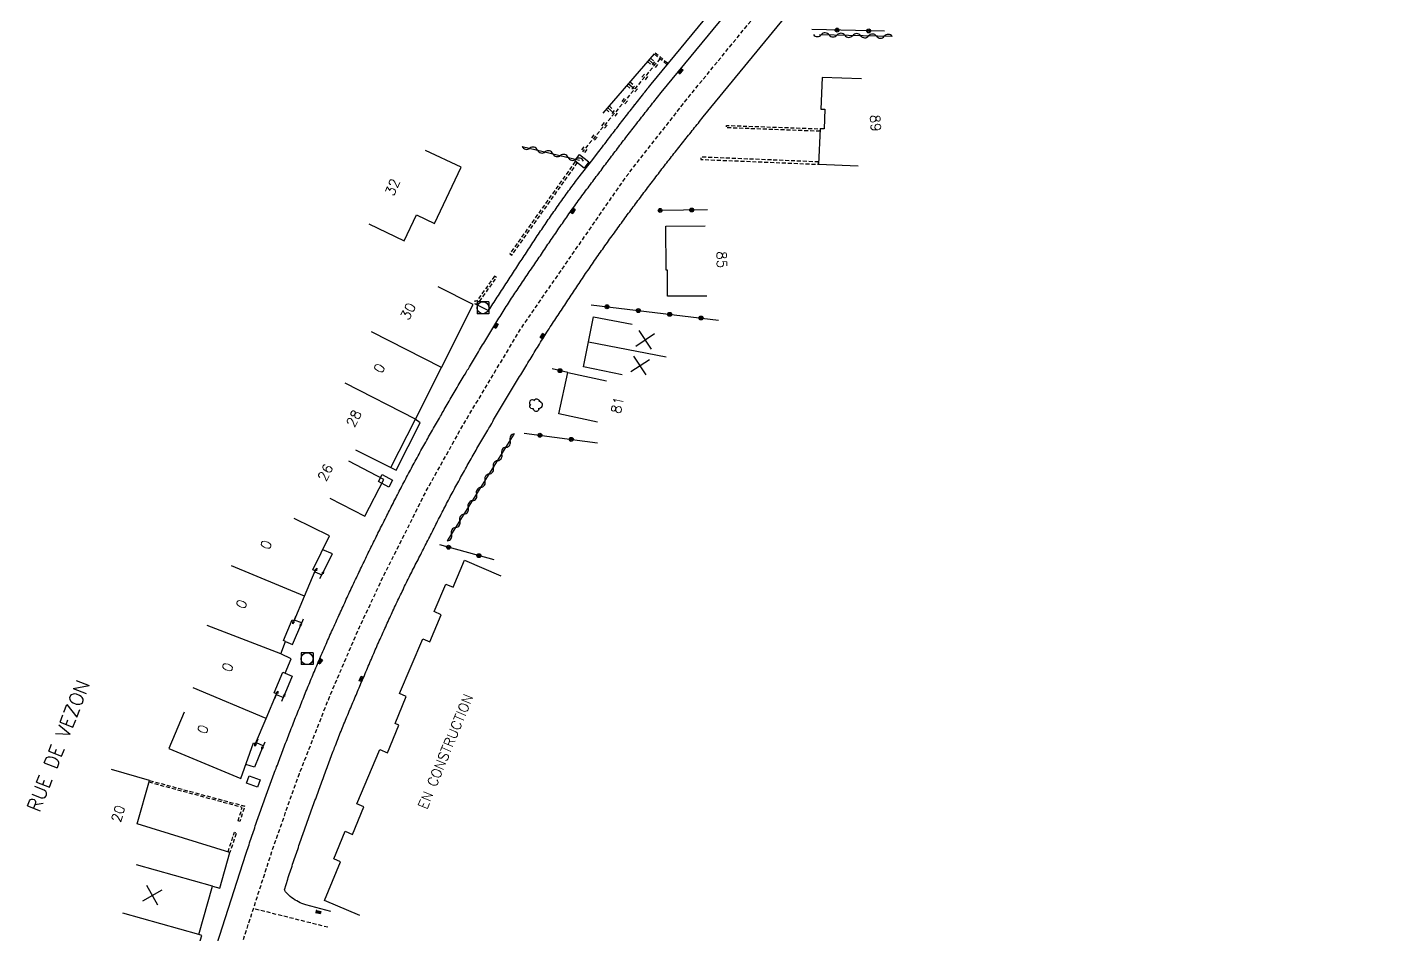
# Model space of a CAD drawing. Header units: millimetres. Extents: x 86000 to 87000, y 139999 to 141000.
# Drawn here: x 86709.4 to 86883.2, y 140182.6 to 140297.6 of the extents above; entities that cross this region are included whole.
import ezdxf
from ezdxf.enums import TextEntityAlignment as Align

# ---------------------------------------------------------------- set-up
doc = ezdxf.new("R2010")
doc.units = ezdxf.units.MM
doc.linetypes.add('DASHED', pattern=[0.75, 0.5, -0.25])
doc.layers.get('0').update_dxf_attribs({"linetype": 'CONTINUOUS'})
for name, color, linetype in [('W0001', 6, 'DASHED'), ('W0008', 7, 'CONTINUOUS'), ('W0017', 7, 'CONTINUOUS'), ('W0100', 7, 'CONTINUOUS'), ('W0105', 7, 'CONTINUOUS'), ('W0112', 1, 'DASHED'), ('W0211', 2, 'CONTINUOUS'), ('W0220', 5, 'DASHED'), ('W0300', 7, 'CONTINUOUS'), ('W0310', 3, 'CONTINUOUS'), ('W0322', 7, 'CONTINUOUS'), ('W0400', 7, 'CONTINUOUS'), ('W0420', 7, 'CONTINUOUS'), ('W0984', 7, 'CONTINUOUS'), ('W0989', 7, 'CONTINUOUS'), ('W0991', 7, 'CONTINUOUS'), ('W1102', 7, 'CONTINUOUS'), ('W1471', 7, 'CONTINUOUS')]:
    doc.layers.add(name, color=color, linetype=linetype)
doc.styles.get("Standard").update_dxf_attribs({"font": 'romans.shx', "width": 0.85})

# ---------------------------------------------------------------- blocks, each defined once
blk = doc.blocks.new('T400')
for p, q in [((-0.15, 0.3), (0.15, 0.3)), ((-0.15, -0.25), (-0.15, 0.3)), ((-0.15, 0.15), (0.15, 0.15)), ((-0.15, 0), (0.15, 0)), ((0.15, 0.3), (0.15, -0.25)), ((-0.15, -0.15), (0.15, -0.15)), ((-0.15, -0.25), (-0.15, -0.3)), ((-0.15, -0.3), (0.15, -0.3)), ((0.15, -0.3), (0.15, -0.25))]:
    blk.add_line(p, q)
blk = doc.blocks.new('T420')
for p, q in [((0.75, 0.75), (-0.75, 0.75)), ((-0.75, 0.75), (-0.75, -0.75)), ((0.75, 0.75), (0.75, -0.75)), ((0.75, -0.75), (-0.75, -0.75))]:
    blk.add_line(p, q)
blk.add_ellipse((0, 0), major_axis=(-0.53, 0.53), ratio=1, start_param=3.926991, end_param=10.210176)
blk = doc.blocks.new('t105o')
for p, q in [((-0.5, 0), (0.5, 0)), ((0.5, 0), (0.2, 0.1)), ((0.5, 0), (0.2, -0.1))]:
    blk.add_line(p, q)
blk = doc.blocks.new('T300')
for p, q in [((-0.8, 0.51), (-0.86, 0.34)), ((-0.86, 0.34), (-0.86, 0.17)), ((-0.86, 0.17), (-0.74, 0.06)), ((-0.69, 0.63), (-0.8, 0.51)), ((-0.8, -0.06), (-0.74, 0.06)), ((-0.74, 0.06), (-0.69, 0.11)), ((-0.57, 0.69), (-0.69, 0.63)), ((-0.46, 0.69), (-0.57, 0.69)), ((-0.29, 0.63), (-0.46, 0.69)), ((-0.29, 0.63), (-0.17, 0.74)), ((-0.23, 0.57), (-0.29, 0.63)), ((-0.17, 0.74), (-0.06, 0.8)), ((-0.06, 0.8), (0.06, 0.8)), ((0.06, 0.8), (0.23, 0.74)), ((0.23, 0.74), (0.34, 0.63)), ((0.34, 0.63), (0.4, 0.51)), ((0.46, 0.46), (0.34, 0.46)), ((0.4, 0.51), (0.4, 0.46)), ((0.57, 0.4), (0.46, 0.46)), ((0.57, 0.4), (0.69, 0.29)), ((0.69, 0.29), (0.74, 0.17)), ((0.74, 0.06), (0.69, -0.17)), ((0.74, 0.17), (0.74, 0.06)), ((-0.8, -0.17), (-0.8, -0.06)), ((-0.8, -0.23), (-0.8, -0.17)), ((-0.74, -0.34), (-0.8, -0.23)), ((-0.69, -0.4), (-0.74, -0.34)), ((-0.51, -0.46), (-0.69, -0.4)), ((-0.4, -0.46), (-0.51, -0.46)), ((-0.4, -0.46), (-0.34, -0.46)), ((-0.34, -0.46), (-0.34, -0.4)), ((-0.34, -0.51), (-0.34, -0.46)), ((-0.29, -0.63), (-0.34, -0.51)), ((-0.17, -0.74), (-0.29, -0.63)), ((-0.06, -0.8), (-0.17, -0.74)), ((0.06, -0.8), (-0.06, -0.8)), ((0.17, -0.74), (0.06, -0.8)), ((0.23, -0.69), (0.17, -0.74)), ((0.29, -0.46), (0.23, -0.46)), ((0.29, -0.63), (0.23, -0.69)), ((0.46, -0.4), (0.29, -0.46)), ((0.34, -0.51), (0.29, -0.63)), ((0.34, -0.51), (0.34, -0.46)), ((0.57, -0.34), (0.46, -0.4)), ((0.63, -0.29), (0.57, -0.34)), ((0.69, -0.17), (0.63, -0.29))]:
    blk.add_line(p, q)
blk = doc.blocks.new('t991o')
at = {"color": 0, "linetype": 'Continuous'}
for p, q in [((-1, 1), (1, -1)), ((-1, -1), (1, 1))]:
    blk.add_line(p, q, dxfattribs=at)
blk = doc.blocks.new('t322o')
at = {"color": 0, "linetype": 'Continuous'}
for radius in [0.25, 0.15]:
    blk.add_circle((0, 0), radius, dxfattribs=at)
blk = doc.blocks.new('t310o')
at = {"color": 0, "linetype": 'Continuous'}
for centre, start, end in [((-0.5, 0.38), 216.8699, 323.1304), ((0.5, -0.37), 36.8699, 143.1303)]:
    blk.add_arc(centre, 0.625, start, end, dxfattribs=at)
blk = doc.blocks.new('t220o')
at = {"color": 0, "linetype": 'Continuous'}
for p, q in [((-0.25, 0.25), (0.25, 0.25)), ((-0.25, -0.25), (0.25, -0.25))]:
    blk.add_line(p, q, dxfattribs=at)
blk = doc.blocks.new('t211o')
at = {"color": 0, "linetype": 'Continuous'}
for p, q in [((-0.29, 0.5), (-0.29, 0)), ((0, 1), (0, 0)), ((0.29, 0.5), (0.29, 0))]:
    blk.add_line(p, q, dxfattribs=at)
blk = doc.blocks.new('T1471')
at = {"color": 0, "linetype": 'Continuous', "flags": 128}
blk.add_lwpolyline([(-0.75, -0.5), (-0.75, 0.5), (0.75, 0.5), (0.75, -0.5), (-0.75, -0.5)], dxfattribs=at)

msp = doc.modelspace()

# ---------------------------------------------------------------- linework, layer by layer
at = {"layer": 'W0001', "flags": 128}
for points in [[(86720.4, 140130.49), (86726.2, 140148.97), (86736.33, 140180.68), (86740.64, 140194.01), (86743.85, 140203.02), (86747.5, 140212.37), (86751.39, 140221.42), (86754.51, 140228.09), (86759.89, 140238.78), (86764.52, 140247.1), (86771.91, 140259.42), (86785.17, 140278.57), (86793.17, 140288.79), (86808.51, 140307.52), (86838.65, 140344.34), (86863.39, 140374.64), (86869.89, 140382.66), (86877.25, 140391.24), (86882.48, 140396.86), (86890.06, 140404.31), (86897.68, 140410.86), (86907.37, 140418.52), (86916.87, 140425.09), (86927.06, 140431.25), (86938.47, 140437.26), (86949.62, 140442.19), (86966.11, 140448.02), (86982.27, 140453.06), (87000, 140458.59)], [(86747.45, 140183.52), (86738.01, 140185.89)]]:
    msp.add_lwpolyline(points, dxfattribs=at)
at = {"layer": 'W0008', "flags": 128}
for points in [[(86730.05, 140170.96), (86737.05, 140192.81), (86737.13, 140193.04), (86737.21, 140193.28), (86737.29, 140193.52), (86737.37, 140193.76), (86737.45, 140193.99), (86737.53, 140194.23), (86737.61, 140194.47), (86737.69, 140194.71), (86737.77, 140194.94), (86737.85, 140195.18), (86737.93, 140195.42), (86738.01, 140195.66), (86738.09, 140195.89), (86738.17, 140196.13), (86738.25, 140196.37), (86738.33, 140196.6), (86738.42, 140196.84), (86738.5, 140197.08), (86738.58, 140197.31), (86738.66, 140197.55), (86738.75, 140197.79), (86738.83, 140198.02), (86738.91, 140198.26), (86739, 140198.5), (86739.08, 140198.73), (86739.16, 140198.97), (86739.25, 140199.21), (86739.33, 140199.44), (86739.42, 140199.68), (86739.5, 140199.91), (86739.59, 140200.15), (86739.67, 140200.38), (86739.76, 140200.61), (86739.84, 140200.84), (86739.92, 140201.08), (86740.01, 140201.31), (86740.09, 140201.54), (86740.18, 140201.77), (86740.26, 140202.01), (86740.35, 140202.24), (86740.44, 140202.47), (86740.52, 140202.7), (86740.61, 140202.93), (86740.69, 140203.17), (86740.78, 140203.4), (86740.87, 140203.63), (86740.95, 140203.86), (86741.04, 140204.09), (86741.13, 140204.32), (86741.21, 140204.56), (86741.3, 140204.79), (86741.39, 140205.02), (86741.48, 140205.25), (86741.56, 140205.48), (86741.65, 140205.71), (86741.74, 140205.94), (86741.83, 140206.17), (86741.92, 140206.41), (86742, 140206.64), (86742.09, 140206.87), (86742.18, 140207.1), (86742.27, 140207.33), (86742.36, 140207.56), (86742.45, 140207.79), (86742.54, 140208.02), (86742.63, 140208.25), (86742.72, 140208.48), (86742.81, 140208.71), (86742.9, 140208.95), (86742.99, 140209.18), (86743.08, 140209.42), (86743.18, 140209.65), (86743.27, 140209.88), (86743.36, 140210.12), (86743.45, 140210.35), (86743.55, 140210.59), (86743.64, 140210.82), (86743.73, 140211.06), (86743.83, 140211.29), (86743.92, 140211.52), (86744.01, 140211.76), (86744.11, 140211.99), (86744.2, 140212.22), (86744.3, 140212.46), (86744.39, 140212.69), (86744.48, 140212.92), (86744.58, 140213.16), (86744.67, 140213.39), (86744.77, 140213.62), (86744.87, 140213.86), (86744.96, 140214.09), (86745.06, 140214.32), (86745.15, 140214.56), (86745.25, 140214.79), (86745.34, 140215.02), (86745.44, 140215.25), (86745.54, 140215.49), (86745.64, 140215.72), (86745.73, 140215.95), (86745.83, 140216.18), (86745.93, 140216.42), (86746.03, 140216.65), (86746.12, 140216.88), (86746.22, 140217.11), (86746.32, 140217.34), (86746.42, 140217.57), (86746.51, 140217.8), (86746.61, 140218.03), (86746.71, 140218.26), (86746.81, 140218.49), (86746.91, 140218.71), (86747.01, 140218.94), (86747.11, 140219.17), (86747.21, 140219.4), (86747.31, 140219.63), (86747.41, 140219.86), (86747.51, 140220.08), (86747.61, 140220.31), (86747.71, 140220.54), (86747.82, 140220.77), (86747.92, 140221), (86748.02, 140221.22), (86748.12, 140221.45), (86748.22, 140221.68), (86748.33, 140221.91), (86748.43, 140222.13), (86748.53, 140222.36), (86748.63, 140222.59), (86748.74, 140222.81), (86748.84, 140223.04), (86748.94, 140223.27), (86749.05, 140223.5), (86749.15, 140223.73), (86749.26, 140223.95), (86749.36, 140224.18), (86749.46, 140224.41), (86749.57, 140224.64), (86749.67, 140224.86), (86749.78, 140225.09), (86749.88, 140225.32), (86749.99, 140225.54), (86750.09, 140225.77), (86750.2, 140226), (86750.3, 140226.22), (86750.41, 140226.45), (86750.52, 140226.68), (86750.62, 140226.9), (86750.73, 140227.13), (86750.83, 140227.36), (86750.94, 140227.58), (86751.05, 140227.81), (86751.15, 140228.04), (86751.26, 140228.26), (86751.37, 140228.49), (86751.48, 140228.71), (86751.58, 140228.94), (86751.69, 140229.17), (86751.8, 140229.39), (86751.91, 140229.62), (86752.02, 140229.84), (86752.12, 140230.07), (86752.23, 140230.3), (86752.34, 140230.52), (86752.45, 140230.75), (86752.56, 140230.98), (86752.67, 140231.2), (86752.79, 140231.43), (86752.9, 140231.65), (86753.01, 140231.88), (86753.12, 140232.11), (86753.23, 140232.33), (86753.34, 140232.56), (86753.46, 140232.78), (86753.57, 140233.01), (86753.68, 140233.23), (86753.79, 140233.46), (86753.91, 140233.68), (86754.02, 140233.91), (86754.13, 140234.13), (86754.25, 140234.36), (86754.36, 140234.59), (86754.47, 140234.81), (86754.59, 140235.04), (86754.7, 140235.26), (86754.81, 140235.48), (86754.92, 140235.7), (86755.03, 140235.92), (86755.14, 140236.14), (86755.25, 140236.36), (86755.37, 140236.58), (86755.48, 140236.8), (86755.59, 140237.03), (86755.7, 140237.25), (86755.81, 140237.47), (86755.93, 140237.69), (86756.04, 140237.91), (86756.15, 140238.13), (86756.26, 140238.35), (86756.38, 140238.57), (86756.49, 140238.78), (86756.6, 140239), (86756.72, 140239.22), (86756.83, 140239.44), (86756.95, 140239.67), (86757.07, 140239.89), (86757.19, 140240.12), (86757.3, 140240.34), (86757.42, 140240.57), (86757.54, 140240.79), (86757.66, 140241.02), (86757.78, 140241.24), (86757.9, 140241.47), (86758.02, 140241.69), (86758.14, 140241.92), (86758.26, 140242.14), (86758.38, 140242.36), (86758.5, 140242.59), (86758.62, 140242.81), (86758.75, 140243.03), (86758.87, 140243.26), (86758.99, 140243.48), (86759.11, 140243.7), (86759.24, 140243.93), (86759.36, 140244.15), (86759.48, 140244.36), (86759.6, 140244.58), (86759.72, 140244.8), (86759.84, 140245.02), (86759.96, 140245.24), (86760.09, 140245.45), (86760.21, 140245.67), (86760.33, 140245.89), (86760.45, 140246.11), (86760.58, 140246.32), (86760.7, 140246.54), (86760.82, 140246.76), (86760.95, 140246.98), (86761.07, 140247.19), (86761.2, 140247.41), (86761.32, 140247.63), (86761.44, 140247.84), (86761.57, 140248.06), (86761.69, 140248.28), (86761.82, 140248.49), (86761.94, 140248.71), (86762.07, 140248.92), (86762.19, 140249.14), (86762.32, 140249.36), (86762.44, 140249.57), (86762.57, 140249.79), (86762.69, 140250), (86762.82, 140250.22), (86762.94, 140250.44), (86763.07, 140250.65), (86763.2, 140250.87), (86763.32, 140251.09), (86763.45, 140251.3), (86763.58, 140251.52), (86763.71, 140251.74), (86763.83, 140251.95), (86763.96, 140252.17), (86764.09, 140252.38), (86764.22, 140252.6), (86764.34, 140252.82), (86764.47, 140253.03), (86764.6, 140253.25), (86764.73, 140253.46), (86764.86, 140253.68), (86764.98, 140253.89), (86765.11, 140254.11), (86765.24, 140254.32), (86765.37, 140254.54), (86765.5, 140254.75), (86765.63, 140254.97), (86765.76, 140255.18), (86765.89, 140255.4), (86766.01, 140255.61), (86766.14, 140255.83), (86766.27, 140256.04), (86766.4, 140256.26), (86766.53, 140256.47), (86766.66, 140256.69), (86766.79, 140256.9), (86766.92, 140257.12), (86767.05, 140257.33), (86767.18, 140257.55), (86767.31, 140257.76), (86767.44, 140257.97), (86767.57, 140258.18), (86767.7, 140258.39), (86767.83, 140258.61), (86767.95, 140258.82), (86768.08, 140259.03), (86768.21, 140259.24), (86768.34, 140259.46), (86768.47, 140259.67), (86768.6, 140259.88), (86768.73, 140260.09), (86768.86, 140260.3), (86768.99, 140260.52), (86769.12, 140260.73), (86769.25, 140260.94), (86769.38, 140261.15), (86769.52, 140261.36), (86769.65, 140261.57), (86769.78, 140261.78), (86769.91, 140261.99), (86770.05, 140262.2), (86770.18, 140262.41), (86770.31, 140262.62), (86770.45, 140262.83), (86770.59, 140263.04), (86770.72, 140263.25), (86770.86, 140263.46), (86771, 140263.67), (86771.14, 140263.88), (86771.27, 140264.08), (86771.41, 140264.29), (86771.55, 140264.5), (86771.69, 140264.71), (86771.83, 140264.92), (86771.97, 140265.13), (86772.11, 140265.33), (86772.25, 140265.54), (86772.39, 140265.75), (86772.53, 140265.96), (86772.67, 140266.16), (86772.81, 140266.37), (86772.95, 140266.58), (86773.09, 140266.78), (86773.24, 140266.99), (86773.38, 140267.2), (86773.52, 140267.4), (86773.66, 140267.61), (86773.8, 140267.82), (86773.94, 140268.03), (86774.08, 140268.23), (86774.22, 140268.44), (86774.36, 140268.64), (86774.5, 140268.85), (86774.64, 140269.05), (86774.78, 140269.26), (86774.92, 140269.46), (86775.06, 140269.67), (86775.19, 140269.87), (86775.33, 140270.08), (86775.47, 140270.28), (86775.61, 140270.49), (86775.75, 140270.69), (86775.89, 140270.9), (86776.03, 140271.1), (86776.17, 140271.3), (86776.31, 140271.51), (86776.45, 140271.71), (86776.58, 140271.92), (86776.72, 140272.12), (86776.86, 140272.32), (86777, 140272.53), (86777.15, 140272.73), (86777.29, 140272.94), (86777.43, 140273.14), (86777.57, 140273.34), (86777.71, 140273.54), (86777.85, 140273.75), (86777.99, 140273.95), (86778.13, 140274.15), (86778.28, 140274.35), (86778.42, 140274.56), (86778.56, 140274.76), (86778.71, 140274.97), (86778.87, 140275.18), (86779.02, 140275.39), (86779.17, 140275.6), (86779.32, 140275.8), (86779.48, 140276.01), (86779.63, 140276.22), (86779.78, 140276.43), (86779.94, 140276.63), (86780.09, 140276.84), (86780.25, 140277.05), (86780.4, 140277.25), (86780.56, 140277.46), (86780.71, 140277.66), (86780.85, 140277.86), (86781, 140278.06), (86781.15, 140278.26), (86781.3, 140278.46), (86781.45, 140278.66), (86781.6, 140278.86), (86781.75, 140279.06), (86781.9, 140279.25), (86782.05, 140279.45), (86782.19, 140279.65), (86782.34, 140279.85), (86782.49, 140280.05), (86782.64, 140280.25), (86782.79, 140280.45), (86782.87, 140280.55), (86782.94, 140280.65), (86783.09, 140280.85), (86783.24, 140281.04), (86783.39, 140281.24), (86783.54, 140281.44), (86783.69, 140281.64), (86783.84, 140281.84), (86783.99, 140282.03), (86784.14, 140282.23), (86784.29, 140282.43), (86784.44, 140282.63), (86784.59, 140282.83), (86784.74, 140283.02), (86784.9, 140283.22), (86785.05, 140283.42), (86785.2, 140283.62), (86785.35, 140283.81), (86785.5, 140284.01), (86785.66, 140284.21), (86785.81, 140284.41), (86785.96, 140284.61), (86786.12, 140284.8), (86786.27, 140285), (86786.42, 140285.2), (86786.58, 140285.4), (86786.73, 140285.59), (86786.88, 140285.79), (86787.04, 140285.99), (86787.19, 140286.19), (86787.34, 140286.38), (86787.5, 140286.58), (86787.65, 140286.78), (86787.81, 140286.97), (86787.96, 140287.17), (86788.12, 140287.37), (86788.27, 140287.56), (86788.43, 140287.76), (86788.58, 140287.95), (86788.74, 140288.15), (86788.89, 140288.35), (86789.05, 140288.54), (86789.2, 140288.74), (86789.36, 140288.93), (86789.51, 140289.13), (86789.67, 140289.33), (86802.25, 140304.63)], [(86747.81, 140185.53), (86744.63, 140186.38), (86744.39, 140186.46), (86744.16, 140186.54), (86743.93, 140186.64), (86743.71, 140186.75), (86743.49, 140186.86), (86743.28, 140186.98), (86743.07, 140187.12), (86742.87, 140187.26), (86742.66, 140187.43), (86742.45, 140187.62), (86742.27, 140187.82), (86742.09, 140188.03), (86741.93, 140188.25), (86742.35, 140189.61), (86742.43, 140189.85), (86742.51, 140190.09), (86742.59, 140190.32), (86742.66, 140190.56), (86742.74, 140190.8), (86742.82, 140191.03), (86742.9, 140191.27), (86742.98, 140191.51), (86743.06, 140191.74), (86743.14, 140191.98), (86743.22, 140192.22), (86743.3, 140192.45), (86743.38, 140192.69), (86743.46, 140192.92), (86743.54, 140193.16), (86743.62, 140193.4), (86743.7, 140193.63), (86743.78, 140193.87), (86743.86, 140194.1), (86743.94, 140194.34), (86744.02, 140194.58), (86744.11, 140194.81), (86744.19, 140195.05), (86744.27, 140195.29), (86744.36, 140195.52), (86744.44, 140195.76), (86744.52, 140196), (86744.61, 140196.24), (86744.69, 140196.48), (86744.78, 140196.72), (86744.86, 140196.96), (86744.95, 140197.2), (86745.03, 140197.43), (86745.12, 140197.67), (86745.2, 140197.91), (86745.29, 140198.15), (86745.38, 140198.39), (86745.46, 140198.63), (86745.55, 140198.86), (86745.64, 140199.1), (86745.72, 140199.34), (86745.81, 140199.58), (86745.9, 140199.82), (86745.98, 140200.05), (86746.07, 140200.29), (86746.16, 140200.53), (86746.24, 140200.77), (86746.33, 140201.01), (86746.42, 140201.24), (86746.51, 140201.48), (86746.59, 140201.71), (86746.68, 140201.94), (86746.76, 140202.17), (86746.85, 140202.4), (86746.93, 140202.64), (86747.01, 140202.87), (86747.1, 140203.1), (86747.18, 140203.33), (86747.27, 140203.56), (86747.36, 140203.79), (86747.44, 140204.02), (86747.53, 140204.25), (86747.61, 140204.48), (86747.7, 140204.71), (86747.78, 140204.94), (86747.87, 140205.17), (86747.96, 140205.4), (86748.04, 140205.63), (86748.13, 140205.86), (86748.22, 140206.09), (86748.3, 140206.32), (86748.39, 140206.55), (86748.48, 140206.78), (86748.57, 140207.01), (86748.66, 140207.24), (86748.75, 140207.47), (86748.84, 140207.7), (86748.93, 140207.93), (86749.02, 140208.16), (86749.11, 140208.39), (86749.2, 140208.62), (86749.29, 140208.85), (86749.39, 140209.07), (86749.48, 140209.3), (86749.57, 140209.53), (86749.67, 140209.76), (86749.76, 140209.99), (86749.85, 140210.21), (86749.95, 140210.44), (86750.04, 140210.67), (86750.14, 140210.9), (86750.24, 140211.12), (86750.33, 140211.35), (86750.43, 140211.58), (86750.52, 140211.81), (86750.62, 140212.03), (86750.72, 140212.26), (86750.81, 140212.49), (86750.91, 140212.71), (86751.01, 140212.94), (86751.1, 140213.17), (86751.2, 140213.39), (86751.3, 140213.62), (86751.4, 140213.85), (86751.49, 140214.07), (86751.59, 140214.3), (86751.68, 140214.53), (86751.78, 140214.76), (86751.88, 140214.99), (86751.98, 140215.22), (86752.08, 140215.45), (86752.17, 140215.68), (86752.27, 140215.91), (86752.37, 140216.14), (86752.47, 140216.37), (86752.56, 140216.6), (86752.66, 140216.83), (86752.76, 140217.06), (86752.86, 140217.29), (86752.96, 140217.52), (86753.06, 140217.75), (86753.15, 140217.98), (86753.25, 140218.21), (86753.35, 140218.44), (86753.45, 140218.67), (86753.55, 140218.9), (86753.65, 140219.13), (86753.75, 140219.36), (86753.85, 140219.59), (86753.96, 140219.81), (86754.06, 140220.04), (86754.16, 140220.27), (86754.26, 140220.49), (86754.36, 140220.72), (86754.46, 140220.94), (86754.56, 140221.17), (86754.67, 140221.39), (86754.77, 140221.62), (86754.87, 140221.84), (86754.97, 140222.07), (86755.07, 140222.29), (86755.18, 140222.51), (86755.28, 140222.74), (86755.38, 140222.96), (86755.49, 140223.19), (86755.59, 140223.41), (86755.69, 140223.63), (86755.8, 140223.86), (86755.9, 140224.08), (86756.01, 140224.3), (86756.11, 140224.53), (86756.22, 140224.75), (86756.32, 140224.97), (86756.43, 140225.2), (86756.53, 140225.42), (86756.64, 140225.64), (86756.75, 140225.87), (86756.85, 140226.09), (86756.96, 140226.31), (86757.07, 140226.53), (86757.17, 140226.75), (86757.28, 140226.98), (86757.39, 140227.2), (86757.5, 140227.43), (86757.62, 140227.65), (86757.73, 140227.88), (86757.84, 140228.1), (86757.95, 140228.33), (86758.06, 140228.55), (86758.18, 140228.77), (86758.29, 140229), (86758.4, 140229.22), (86758.51, 140229.44), (86758.63, 140229.67), (86758.74, 140229.89), (86758.86, 140230.11), (86758.97, 140230.34), (86759.08, 140230.56), (86759.2, 140230.78), (86759.31, 140231), (86759.43, 140231.23), (86759.54, 140231.45), (86759.66, 140231.67), (86759.77, 140231.89), (86759.88, 140232.12), (86760, 140232.34), (86760.11, 140232.56), (86760.23, 140232.79), (86760.34, 140233.01), (86760.45, 140233.23), (86760.57, 140233.45), (86760.68, 140233.68), (86760.79, 140233.9), (86760.9, 140234.12), (86761.02, 140234.34), (86761.13, 140234.56), (86761.24, 140234.79), (86761.35, 140235.01), (86761.47, 140235.23), (86761.58, 140235.45), (86761.69, 140235.68), (86761.8, 140235.9), (86761.92, 140236.12), (86762.03, 140236.34), (86762.14, 140236.56), (86762.26, 140236.78), (86762.37, 140237), (86762.49, 140237.22), (86762.6, 140237.45), (86762.72, 140237.67), (86762.84, 140237.89), (86762.95, 140238.11), (86763.07, 140238.33), (86763.19, 140238.55), (86763.31, 140238.77), (86763.43, 140238.99), (86763.54, 140239.2), (86763.66, 140239.42), (86763.78, 140239.64), (86763.9, 140239.86), (86764.02, 140240.08), (86764.14, 140240.3), (86764.26, 140240.52), (86764.38, 140240.73), (86764.5, 140240.95), (86764.63, 140241.17), (86764.75, 140241.39), (86764.87, 140241.61), (86764.99, 140241.82), (86765.11, 140242.04), (86765.23, 140242.26), (86765.36, 140242.48), (86765.48, 140242.69), (86765.6, 140242.91), (86765.72, 140243.13), (86765.84, 140243.34), (86765.97, 140243.56), (86766.09, 140243.77), (86766.21, 140243.98), (86766.33, 140244.2), (86766.46, 140244.41), (86766.58, 140244.62), (86766.7, 140244.84), (86766.83, 140245.05), (86766.95, 140245.26), (86767.08, 140245.48), (86767.2, 140245.69), (86767.32, 140245.9), (86767.45, 140246.12), (86767.57, 140246.33), (86767.7, 140246.54), (86767.82, 140246.76), (86767.95, 140246.97), (86768.07, 140247.18), (86768.2, 140247.39), (86768.32, 140247.61), (86768.44, 140247.82), (86768.57, 140248.03), (86768.69, 140248.24), (86768.82, 140248.45), (86768.94, 140248.67), (86769.07, 140248.88), (86769.19, 140249.09), (86769.32, 140249.3), (86769.44, 140249.51), (86769.57, 140249.73), (86769.69, 140249.94), (86769.82, 140250.15), (86769.95, 140250.36), (86770.07, 140250.57), (86770.2, 140250.78), (86770.32, 140250.99), (86770.45, 140251.2), (86770.58, 140251.42), (86770.71, 140251.63), (86770.84, 140251.84), (86770.96, 140252.06), (86771.09, 140252.27), (86771.22, 140252.48), (86771.35, 140252.69), (86771.48, 140252.91), (86771.61, 140253.12), (86771.74, 140253.33), (86771.87, 140253.54), (86772, 140253.76), (86772.13, 140253.97), (86772.26, 140254.18), (86772.39, 140254.39), (86772.52, 140254.61), (86772.65, 140254.82), (86772.79, 140255.04), (86772.92, 140255.26), (86773.05, 140255.48), (86773.19, 140255.69), (86773.32, 140255.91), (86773.45, 140256.13), (86773.58, 140256.35), (86773.72, 140256.57), (86773.85, 140256.79), (86773.98, 140257.01), (86774.12, 140257.23), (86774.25, 140257.44), (86774.39, 140257.66), (86774.52, 140257.88), (86774.66, 140258.1), (86774.79, 140258.31), (86774.93, 140258.53), (86775.07, 140258.75), (86775.2, 140258.96), (86775.34, 140259.18), (86775.48, 140259.39), (86775.62, 140259.61), (86775.76, 140259.82), (86775.9, 140260.04), (86776.04, 140260.25), (86776.18, 140260.46), (86776.32, 140260.68), (86776.46, 140260.89), (86776.6, 140261.11), (86776.74, 140261.32), (86776.88, 140261.53), (86777.02, 140261.75), (86777.16, 140261.96), (86777.3, 140262.17), (86777.45, 140262.39), (86777.59, 140262.6), (86777.73, 140262.81), (86777.86, 140263.02), (86778, 140263.23), (86778.14, 140263.44), (86778.28, 140263.65), (86778.42, 140263.86), (86778.56, 140264.07), (86778.7, 140264.28), (86778.84, 140264.49), (86778.98, 140264.7), (86779.12, 140264.91), (86779.26, 140265.11), (86779.4, 140265.32), (86779.54, 140265.53), (86779.68, 140265.74), (86779.82, 140265.95), (86779.96, 140266.16), (86780.1, 140266.37), (86780.24, 140266.58), (86780.39, 140266.78), (86780.53, 140266.99), (86780.67, 140267.2), (86780.81, 140267.41), (86780.95, 140267.62), (86781.1, 140267.82), (86781.24, 140268.03), (86781.38, 140268.24), (86781.53, 140268.45), (86781.67, 140268.65), (86781.82, 140268.86), (86781.97, 140269.07), (86782.11, 140269.28), (86782.26, 140269.48), (86782.41, 140269.69), (86782.55, 140269.9), (86782.7, 140270.11), (86782.85, 140270.31), (86782.99, 140270.52), (86783.14, 140270.73), (86783.29, 140270.93), (86783.44, 140271.14), (86783.59, 140271.34), (86783.74, 140271.55), (86783.89, 140271.76), (86784.03, 140271.96), (86784.18, 140272.17), (86784.33, 140272.37), (86784.48, 140272.58), (86784.63, 140272.78), (86784.78, 140272.99), (86784.93, 140273.19), (86785.08, 140273.4), (86785.23, 140273.6), (86785.38, 140273.81), (86785.53, 140274.01), (86785.68, 140274.21), (86785.83, 140274.41), (86785.98, 140274.61), (86786.13, 140274.82), (86786.28, 140275.02), (86786.43, 140275.22), (86786.58, 140275.42), (86786.73, 140275.62), (86786.88, 140275.82), (86787.03, 140276.03), (86787.18, 140276.23), (86787.33, 140276.43), (86787.49, 140276.63), (86787.64, 140276.83), (86787.79, 140277.03), (86787.94, 140277.23), (86788.09, 140277.43), (86788.24, 140277.63), (86788.4, 140277.83), (86788.55, 140278.03), (86788.7, 140278.23), (86788.85, 140278.43), (86789.01, 140278.63), (86789.16, 140278.83), (86789.31, 140279.03), (86789.47, 140279.23), (86789.62, 140279.43), (86789.77, 140279.63), (86789.92, 140279.82), (86790.08, 140280.02), (86790.23, 140280.22), (86790.38, 140280.41), (86790.53, 140280.61), (86790.68, 140280.8), (86790.84, 140281), (86790.99, 140281.19), (86791.14, 140281.39), (86791.29, 140281.58), (86791.45, 140281.78), (86791.6, 140281.97), (86791.75, 140282.16), (86791.91, 140282.36), (86792.06, 140282.55), (86792.21, 140282.75), (86792.37, 140282.94), (86792.52, 140283.14), (86792.67, 140283.33), (86792.83, 140283.52), (86792.98, 140283.72), (86793.14, 140283.91), (86793.29, 140284.1), (86793.45, 140284.3), (86793.6, 140284.49), (86793.76, 140284.68), (86793.91, 140284.88), (86794.07, 140285.07), (86794.22, 140285.26), (86794.38, 140285.45), (86794.53, 140285.65), (86794.69, 140285.84), (86794.84, 140286.03), (86795, 140286.22), (86805.92, 140299.54)]]:
    msp.add_lwpolyline(points, dxfattribs=at)
msp.add_lwpolyline([(86766.01, 140262.58), (86767.8, 140261.7), (86767.94, 140261.91), (86768.08, 140262.12), (86768.21, 140262.33), (86768.35, 140262.54), (86768.49, 140262.75), (86768.62, 140262.96), (86768.76, 140263.18), (86768.9, 140263.39), (86769.04, 140263.6), (86769.17, 140263.81), (86769.31, 140264.02), (86769.45, 140264.23), (86769.59, 140264.44), (86769.72, 140264.65), (86769.86, 140264.87), (86770, 140265.08), (86770.14, 140265.29), (86770.28, 140265.5), (86770.41, 140265.71), (86770.55, 140265.92), (86770.69, 140266.13), (86770.83, 140266.34), (86770.96, 140266.55), (86771.1, 140266.76), (86771.24, 140266.97), (86771.37, 140267.18), (86771.51, 140267.39), (86771.65, 140267.6), (86771.78, 140267.81), (86771.92, 140268.02), (86772.05, 140268.22), (86772.19, 140268.43), (86772.33, 140268.64), (86772.46, 140268.85), (86772.6, 140269.06), (86772.74, 140269.27), (86772.87, 140269.48), (86773.01, 140269.69), (86773.15, 140269.9), (86773.28, 140270.11), (86773.42, 140270.31), (86773.56, 140270.52), (86773.7, 140270.73), (86773.83, 140270.94), (86773.97, 140271.15), (86774.11, 140271.36), (86774.25, 140271.56), (86774.39, 140271.77), (86774.53, 140271.98), (86774.67, 140272.18), (86774.81, 140272.39), (86774.95, 140272.6), (86775.09, 140272.8), (86775.23, 140273.01), (86775.37, 140273.21), (86775.51, 140273.41), (86775.65, 140273.62), (86775.79, 140273.82), (86775.94, 140274.02), (86776.08, 140274.23), (86776.22, 140274.43), (86776.36, 140274.63), (86776.5, 140274.83), (86776.65, 140275.03), (86776.79, 140275.24), (86776.93, 140275.44), (86777.08, 140275.64), (86777.22, 140275.84), (86777.36, 140276.04), (86777.51, 140276.24), (86777.65, 140276.44), (86777.8, 140276.64), (86777.94, 140276.84), (86778.09, 140277.04), (86778.23, 140277.24), (86778.38, 140277.44), (86778.53, 140277.64), (86778.67, 140277.84), (86778.82, 140278.04), (86778.97, 140278.24), (86779.11, 140278.44), (86781.01, 140280.84), (86781.62, 140281.64, -0.000125), (86781.62, 140281.64), (86781.77, 140281.84, -0.000131), (86781.77, 140281.84), (86781.92, 140282.04, -0.000138), (86781.92, 140282.04), (86782.07, 140282.24, -0.000144), (86782.07, 140282.24), (86782.22, 140282.44, -0.00015), (86782.22, 140282.44), (86782.37, 140282.63, -0.000156), (86782.38, 140282.64), (86782.53, 140282.83, -0.000163), (86782.53, 140282.83), (86782.68, 140283.03, -0.000169), (86782.68, 140283.03), (86782.83, 140283.23, -0.000175), (86782.83, 140283.23), (86782.98, 140283.43, -0.000181), (86782.98, 140283.43), (86783.13, 140283.63, -0.000187), (86783.13, 140283.63), (86783.28, 140283.83, -0.000194), (86783.28, 140283.83), (86783.43, 140284.03, -0.0002), (86783.43, 140284.03), (86783.59, 140284.22, -0.000206), (86783.59, 140284.23), (86783.74, 140284.42, -0.00018), (86783.74, 140284.42), (86783.89, 140284.62, -0.00015), (86783.89, 140284.62), (86784.04, 140284.82, -0.00015), (86784.04, 140284.82), (86784.2, 140285.02, -0.00015), (86784.2, 140285.02), (86784.35, 140285.22, -0.00015), (86784.35, 140285.22), (86784.5, 140285.42, -0.00015), (86784.5, 140285.42), (86784.66, 140285.62, -0.00015), (86784.66, 140285.62), (86784.81, 140285.81, -0.00015), (86784.81, 140285.81), (86784.97, 140286.01, -0.00015), (86784.97, 140286.01), (86785.12, 140286.21, -0.00015), (86785.12, 140286.21), (86785.27, 140286.41, -0.00015), (86785.27, 140286.41), (86785.43, 140286.61, -0.00015), (86785.43, 140286.61), (86785.58, 140286.81, -0.00015), (86785.58, 140286.81), (86785.74, 140287, -0.00015), (86785.74, 140287), (86785.89, 140287.2, -0.00015), (86785.89, 140287.2), (86786.05, 140287.4, -0.00015), (86786.05, 140287.4), (86786.2, 140287.6, -0.00015), (86786.2, 140287.6), (86786.35, 140287.79, -0.00015), (86786.36, 140287.79), (86786.51, 140287.99, -0.00015), (86786.51, 140287.99), (86786.66, 140288.19, -0.00015), (86786.67, 140288.19), (86786.82, 140288.39, -0.00015), (86786.82, 140288.39), (86786.98, 140288.58, -0.00015), (86786.98, 140288.58), (86787.13, 140288.78, -0.00015), (86787.13, 140288.78), (86787.29, 140288.98, -0.00015), (86787.29, 140288.98), (86787.44, 140289.17, -0.00015), (86787.44, 140289.18), (86787.6, 140289.37, -0.00015), (86787.6, 140289.37), (86787.75, 140289.57, -0.00015), (86787.75, 140289.57), (86787.91, 140289.76, -0.00015), (86787.91, 140289.77), (86788.07, 140289.96, -0.00015), (86788.07, 140289.96), (86788.22, 140290.16, -0.00015), (86788.22, 140290.16), (86788.39, 140290.36), (86800.98, 140305.68)], format="xyb", dxfattribs=at)
at = {"layer": 'W0017', "flags": 128}
for points in [[(86755.43, 140241.8), (86756.09, 140241.47), (86759.13, 140247.45), (86758.52, 140247.93)], [(86746.68, 140228.21), (86748.04, 140230.85), (86746.79, 140231.35)], [(86742.08, 140219.73), (86742.94, 140219.36), (86744.13, 140222.11)], [(86742.02, 140215.74), (86742.93, 140215.36), (86741.78, 140212.62)], [(86739.25, 140206.54), (86738.13, 140203.8), (86737.06, 140204.17)]]:
    msp.add_lwpolyline(points, dxfattribs=at)
at = {"layer": 'W0100', "flags": 128}
for points in [[(86815.06, 140291.05), (86810.06, 140291.24), (86809.91, 140287.23), (86810.42, 140287.21), (86810.32, 140284.7), (86809.8, 140284.72), (86809.61, 140280.22), (86814.61, 140280.01)], [(86752.61, 140272.69), (86757.12, 140270.52), (86758.69, 140273.8), (86760.97, 140272.74), (86764.31, 140279.87), (86759.79, 140281.99)], [(86795.46, 140263.53), (86790.46, 140263.53), (86790.46, 140266.8), (86790.28, 140266.81), (86790.24, 140272.38), (86795.24, 140272.42)], [(86750.96, 140244.05), (86755.43, 140241.8), (86758.53, 140247.93), (86761.85, 140254.45), (86765.87, 140262.44), (86761.4, 140264.69)], [(86784.71, 140253.53), (86779.81, 140254.55), (86780.47, 140257.74), (86781.09, 140260.9), (86786, 140259.94)], [(86781.59, 140247.52), (86776.7, 140248.6), (86777.86, 140253.83), (86782.74, 140252.76)], [(86747.7, 140237.91), (86752.14, 140235.62), (86754.55, 140240.29), (86750.1, 140242.58)], [(86729.23, 140210.79), (86727.31, 140206.17), (86736.43, 140202.38), (86738.04, 140206.91), (86738.28, 140206.8), (86739.61, 140209.99), (86740.93, 140213.13), (86740.65, 140213.24), (86741.75, 140215.85), (86742.02, 140215.74), (86742.78, 140217.55), (86741.47, 140218.16), (86742.08, 140219.73), (86741.81, 140219.85), (86742.9, 140222.48), (86743.18, 140222.36), (86744.48, 140225.49), (86745.82, 140228.71), (86745.55, 140228.82), (86747.66, 140233.13), (86743.17, 140235.33)], [(86751.51, 140185.03), (86747.01, 140186.9), (86749.06, 140191.81), (86748.18, 140192.18), (86749.63, 140195.69), (86750.57, 140195.3), (86752.01, 140198.78), (86751.13, 140199.16), (86754.01, 140206.07), (86754.99, 140205.65), (86756.44, 140209.12), (86755.97, 140209.37), (86757.37, 140212.77), (86756.52, 140213.15), (86759.47, 140220.09), (86760.34, 140219.71), (86761.81, 140223.14), (86760.9, 140223.53), (86762.39, 140227.01), (86763.3, 140226.64), (86764.75, 140230.04), (86769.35, 140228.07)], [(86745.81, 140228.57), (86746.67, 140228.19)], [(86744.13, 140222.11), (86743.18, 140222.44)], [(86741.79, 140212.63), (86740.92, 140213)], [(86739.26, 140206.54), (86738.38, 140206.92)], [(86724.73, 140177.51), (86729.51, 140176.05), (86731.48, 140182.48), (86731.09, 140182.61), (86732.81, 140188.75), (86733.77, 140188.48), (86735.04, 140192.99), (86723.27, 140196.65), (86724.85, 140202.13), (86720.04, 140203.51)]]:
    msp.add_lwpolyline(points, dxfattribs=at)
at = {"layer": 'W0112', "flags": 128}
for points in [[(86790.38, 140292.89), (86788.79, 140294.2), (86788.91, 140294.35), (86790.5, 140293.04)], [(86809.79, 140284.41), (86797.94, 140284.85), (86797.95, 140285.15), (86809.8, 140284.72)], [(86778.78, 140280.57), (86770.5, 140268.89), (86770.75, 140268.71), (86779.04, 140280.39)], [(86809.62, 140280.52), (86794.71, 140281.14), (86794.7, 140280.84), (86809.61, 140280.22)], [(86768.56, 140266.05), (86766.3, 140262.87), (86766.06, 140262.9), (86766.01, 140262.6), (86766.44, 140262.53), (86768.81, 140265.87)], [(86736.07, 140197.02), (86736.59, 140198.71), (86724.78, 140201.9), (86724.85, 140202.13), (86736.9, 140198.88), (86736.3, 140196.95)], [(86734.8, 140193.07), (86735.62, 140195.58), (86735.85, 140195.51), (86735.04, 140192.99)]]:
    msp.add_lwpolyline(points, close=True, dxfattribs=at)
at = {"layer": 'W0211', "flags": 128}
msp.add_lwpolyline([(86788.77, 140294.21), (86782.26, 140286.72)], dxfattribs=at)
at = {"layer": 'W0220', "flags": 128}
msp.add_lwpolyline([(86789.51, 140293.61), (86779.7, 140281.82)], dxfattribs=at)
at = {"layer": 'W0310', "flags": 128}
for points in [[(86818.94, 140296.43), (86809.73, 140296.65)], [(86772.05, 140282.48), (86779.3, 140280.76)], [(86762.58, 140232.49), (86771.04, 140246)]]:
    msp.add_lwpolyline(points, dxfattribs=at)
at = {"layer": 'W0322', "flags": 128}
for points in [[(86817.96, 140297.08), (86808.74, 140297.32)], [(86795.54, 140274.46), (86789.45, 140274.37)], [(86780.82, 140262.4), (86796.93, 140260.47)], [(86777.86, 140253.83), (86775.85, 140254.3)], [(86772.32, 140246.14), (86781.59, 140244.92)], [(86768.51, 140230.09), (86761.63, 140231.99)]]:
    msp.add_lwpolyline(points, dxfattribs=at)
at = {"layer": 'W1102', "flags": 128}
for points in [[(86761.85, 140254.45), (86752.95, 140259)], [(86780.47, 140257.74), (86790.29, 140255.82)], [(86758.53, 140247.93), (86749.62, 140252.48)], [(86744.48, 140225.49), (86735.25, 140229.33)], [(86741.47, 140218.16), (86732.14, 140221.75)], [(86739.61, 140209.99), (86730.38, 140213.85)], [(86732.81, 140188.75), (86723.18, 140191.44)], [(86731.09, 140182.61), (86721.46, 140185.31)]]:
    msp.add_lwpolyline(points, dxfattribs=at)

# ---------------------------------------------------------------- block references
at = {"layer": 'W0105'}
for p, rotation in [((86745.81, 140228.57), 64.3889369081631), ((86746.67, 140228.19), 62.19911870343501), ((86743.18, 140222.44), 249.2318678240895), ((86744.13, 140222.11), 248.323526859659), ((86740.92, 140213), 67.82360065539453), ((86741.79, 140212.63), 66.97747138630993), ((86738.38, 140206.92), 246.1002695455485), ((86739.26, 140206.54), 247.2614205251288)]:
    msp.add_blockref('t105o', p, dxfattribs=dict(at, rotation=rotation))
at = {"layer": 'W0211', "rotation": 228.984869775095}
for p in [(86788.12, 140293.45), (86785.49, 140290.43), (86782.87, 140287.42)]:
    msp.add_blockref('t211o', p, dxfattribs=at)
at = {"layer": 'W0220', "rotation": 230.2359051787934}
for p in [(86788.87, 140292.84), (86787.59, 140291.3), (86785.03, 140288.23), (86786.31, 140289.77), (86783.75, 140286.69), (86782.47, 140285.15), (86781.19, 140283.62), (86779.91, 140282.08)]:
    msp.add_blockref('t220o', p, dxfattribs=at)
at = {"layer": 'W0300'}
msp.add_blockref('T300', (86773.84, 140249.69), dxfattribs=at)
at = {"layer": 'W0310'}
for p, rotation in [((86809.95, 140296.65), 178.5880040501426), ((86811.94, 140296.6), 178.5880040501426), ((86813.94, 140296.55), 178.5880040501426), ((86815.94, 140296.5), 178.5880040501426), ((86817.94, 140296.45), 178.5880040501426), ((86773.02, 140282.25), 346.6372485366829), ((86774.97, 140281.79), 346.6372485366829), ((86776.92, 140281.33), 346.6372485366829), ((86778.86, 140280.86), 346.6372485366829), ((86770.54, 140245.2), 57.94240393525637), ((86769.48, 140243.51), 57.94240393525637), ((86768.41, 140241.81), 57.94240393525637), ((86767.35, 140240.12), 57.94240393525637), ((86766.29, 140238.42), 57.94240393525637), ((86765.23, 140236.73), 57.94240393525637), ((86764.17, 140235.03), 57.94240393525637), ((86763.11, 140233.34), 57.94240393525637)]:
    msp.add_blockref('t310o', p, dxfattribs=dict(at, rotation=rotation))
at = {"layer": 'W0322'}
for p, rotation in [((86811.96, 140297.23), 178.5444780838643), ((86815.96, 140297.13), 178.5444780838643), ((86789.54, 140274.37), 180.8182470792457), ((86793.54, 140274.43), 180.8182470792457), ((86782.8, 140262.16), 353.1887968103958), ((86786.78, 140261.69), 353.1887968103958), ((86790.75, 140261.21), 353.1887968103958), ((86794.72, 140260.74), 353.1887968103958), ((86776.85, 140254.07), 166.8564756721916), ((86774.3, 140245.88), 352.5227304111729), ((86778.27, 140245.36), 352.5227304111729), ((86762.73, 140231.69), 164.5422489412945), ((86766.58, 140230.62), 164.5422489412945)]:
    msp.add_blockref('t322o', p, dxfattribs=dict(at, rotation=rotation))
at = {"layer": 'W0400'}
for p, rotation in [((86792.13, 140292.03), 320.5730001060385), ((86778.49, 140274.32), 324.7001418061672), ((86768.75, 140259.77), 328.5307686752506), ((86774.62, 140258.45), 147.9407211066278), ((86746.46, 140217.24), 324.6531545944469), ((86751.67, 140214.99), 157.0169958747272), ((86746.23, 140185.44), 255.0776505388614)]:
    msp.add_blockref('T400', p, dxfattribs=dict(at, rotation=rotation))
at = {"layer": 'W0420'}
for p in [(86767.09, 140262.04), (86744.81, 140217.56)]:
    msp.add_blockref('T420', p, dxfattribs=at)
at = {"layer": 'W0991'}
for p, rotation in [((86787.65, 140257.97), 78.93990134355144), ((86786.99, 140254.72), 78.24665937529514), ((86725.21, 140187.57), 74.38016098828595)]:
    msp.add_blockref('t991o', p, dxfattribs=dict(at, rotation=rotation))
at = {"layer": 'W1471'}
for p, rotation in [((86779.62, 140280.59), 321.707564467801), ((86754.74, 140240.11), 331.4734166797421), ((86738, 140202), 338.8681349517637)]:
    msp.add_blockref('T1471', p, dxfattribs=dict(at, rotation=rotation))

# ---------------------------------------------------------------- texts
at = {"layer": 'W0984'}
msp.add_text('EN CONSTRUCTION', height=1.25, rotation=67.6453, dxfattribs=at).set_placement((86762.35, 140205.81), align=Align.MIDDLE)
at = {"layer": 'W0989'}
msp.add_text('RUE DE VEZON', height=1.75, rotation=68.732, dxfattribs=at).set_placement((86713.28, 140206.53), align=Align.MIDDLE)
at = {"layer": 'W0991'}
for s, rotation, p in [('89', 274.271, (86816.83, 140285.44)), ('32', 66.8724, (86755.62, 140277.33)), ('85', 271.4455, (86797.35, 140268.13)), ('30', 63.3114, (86757.61, 140261.59)), ('0', 62.9567, (86753.96, 140254.37)), ('81', 77.5721, (86784.12, 140249.71)), ('28', 63.1886, (86750.73, 140248.02)), ('26', 62.7486, (86747.12, 140241.16)), ('0', 67.3946, (86739.61, 140232)), ('0', 67.6728, (86736.5, 140224.48)), ('0', 67.219, (86734.74, 140216.48)), ('0', 69.2423, (86731.6, 140208.62)), ('20', 73.2861, (86720.86, 140197.92))]:
    msp.add_text(s, height=1.25, rotation=rotation, dxfattribs=at).set_placement(p, align=Align.MIDDLE)

doc.saveas('drawing.dxf')
